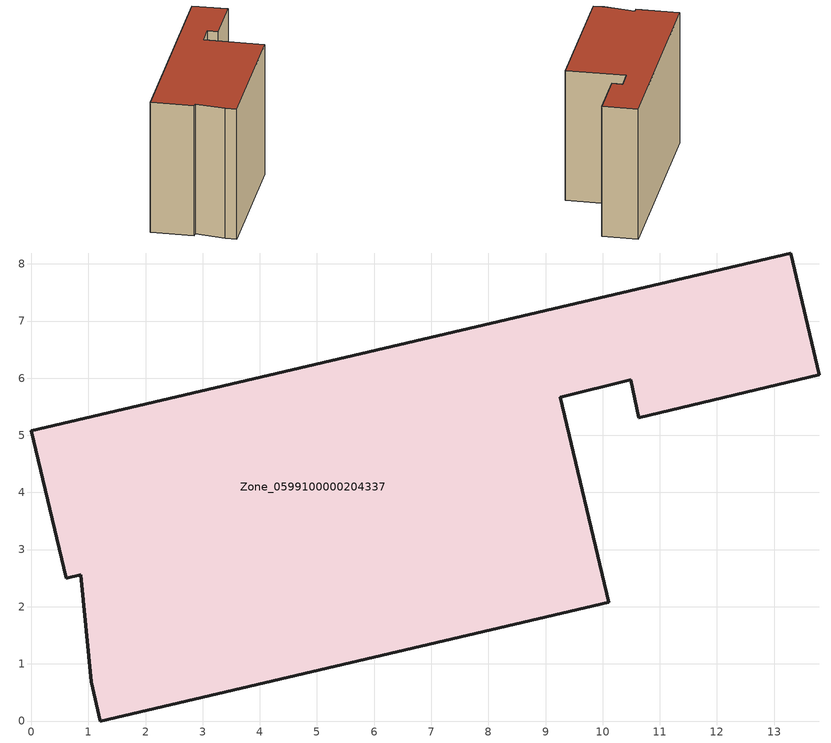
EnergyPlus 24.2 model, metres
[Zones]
Zone_0599100000204337
 floor ground (C_G): 1.21,0 1.05,0.68 0.87,2.56 0.61,2.5 0,5.08 13.29,8.19 13.79,6.06 10.63,5.31 10.49,5.97 9.26,5.67 10.11,2.08 z0
 wall outside (C_F): 1.21,0 10.11,2.08 9.26,5.67 10.49,5.97 10.63,5.31 13.79,6.06 13.29,8.19 0,5.08 0.61,2.5 0.87,2.56 1.05,0.68 1.21,0 z0:8.53
 roof outside (C_R): 1.05,0.68 1.21,0 10.11,2.08 9.26,5.67 10.49,5.97 10.63,5.31 13.79,6.06 13.29,8.19 0,5.08 0.61,2.5 0.87,2.56 z8.53
[BUILDING]
Pand.0599100000204337: North Axis=0; Terrain=City; Loads Convergence Tolerance Value=0.04; Temperature Convergence Tolerance Value=0.4; Solar Distribution=FullExterior; Maximum Number of Warmup Days=25; Minimum Number of Warmup Days=1
[Site:Location]
Rotterdam.The.Hague.AP_ZH_NLD Design_Conditions: Latitude=51.96; Longitude=4.45; Time Zone=1; Elevation=-4.5
[SITE:GROUNDTEMPERATURE:BUILDINGSURFACE]
18, 18, 18, 18, 18, 18, 18, 18, 18, 18, 18, 18
[MATERIAL] Thermal Absorptance=0.9; Solar Absorptance=0.7; Visible Absorptance=0.7
Name | Roughness | Thickness | Conductivity | Density | Specific Heat
G.TI.1975-1991 | MediumSmooth | 0.15 | 0.288461 | 540 | 1210
F.TI.1975-1991 | Rough | 0.3 | 0.230769 | 1920 | 840
R.TI.1975-1991 | MediumRough | 0.2 | 0.153846 | 1500 | 1000
[CONSTRUCTION]
C_G: G.TI.1975-1991
C_F: F.TI.1975-1991
C_R: R.TI.1975-1991
[ZONE]
Zone_0599100000204337: Type=1; Multiplier=1; Ceiling Height=Autocalculate; Volume=Autocalculate; Floor Area=autocalculate; Part of Total Floor Area=Yes
[ZONEINFILTRATION:DESIGNFLOWRATE]
Infil_Zone_0599100000204337: Zone or ZoneList or Space or SpaceList=Zone_0599100000204337; Schedule=AlwaysOn; Design Flow Rate Calculation Method=Flow/Area; Flow Rate per Floor Area=0.003; Constant Term Coefficient=1; Temperature Term Coefficient=0; Velocity Term Coefficient=0; Velocity Squared Term Coefficient=0
[HVACTEMPLATE:ZONE:IDEALLOADSAIRSYSTEM]
Zone_0599100000204337: Maximum Heating Supply Air Temperature=50; Minimum Cooling Supply Air Temperature=13; Maximum Heating Supply Air Humidity Ratio=0.0156; Minimum Cooling Supply Air Humidity Ratio=0.0077; Heating Limit=NoLimit; Cooling Limit=NoLimit; Dehumidification Control Type=ConstantSensibleHeatRatio; Cooling Sensible Heat Ratio=0.7; Dehumidification Setpoint=60; Humidification Control Type=None; Humidification Setpoint=30; Outdoor Air Method=None; Outdoor Air Flow Rate per Person=0.00944; Outdoor Air Flow Rate per Zone Floor Area=0; Outdoor Air Flow Rate per Zone=0; Demand Controlled Ventilation Type=None; Outdoor Air Economizer Type=NoEconomizer; Heat Recovery Type=None; Sensible Heat Recovery Effectiveness=0.7; Latent Heat Recovery Effectiveness=0.65
[ZONECONTROL:THERMOSTAT]
ThermostatControl_Zone_0599100000204337: Zone or ZoneList=Zone_0599100000204337; Control Type Schedule=DualSetpointControlType; Control 1=Thermostat_Zone_0599100000204337; Temperature Difference Between Cutout And Setpoint=0
[THERMOSTATSETPOINT:DUALSETPOINT]
Thermostat_Zone_0599100000204337: Heating Setpoint Temperature Schedule=HeatingSetpoint_Zone_0599100000204337; Cooling Setpoint Temperature Schedule=CoolingSetpoint_Zone_0599100000204337
[SCHEDULE:COMPACT]
HeatingSetpoint_Zone_0599100000204337: Through: 12/31, For: AllDays, Until: 24:00, 21
CoolingSetpoint_Zone_0599100000204337: Through: 12/31, For: AllDays, Until: 24:00, 24
DualSetpointControlType: Through: 12/31, For: AllDays, Until: 24:00, 4
AlwaysOn: Through: 12/31, For: AllDays, Until: 24:00, 1
